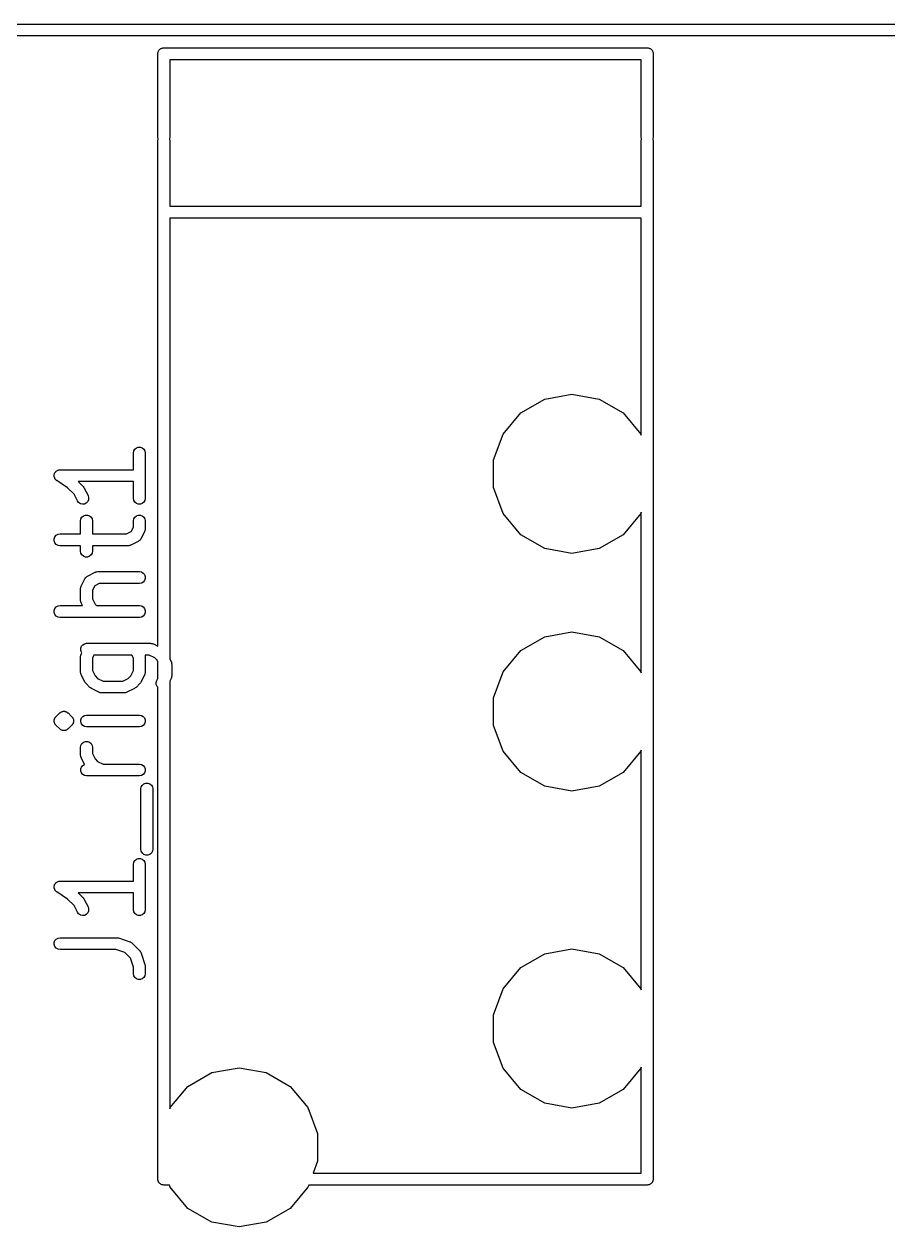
# Model space of a CAD drawing. Header units: millimetres. Extents: x 50 to 169, y 50 to 167.
# Drawn here: x 88.8 to 99.7, y 152.17 to 167.35 of the extents above; entities that cross this region are included whole.
import ezdxf

# ---------------------------------------------------------------- set-up
doc = ezdxf.new("R2010")
doc.units = ezdxf.units.MM
doc.layers.add('BLACK', color=7, linetype='Continuous')

# ---------------------------------------------------------------- blocks, each defined once
blk = doc.blocks.new('hhskb2-Edge.Cuts')
at = {"layer": 'BLACK'}
for p, q in [((36.9, -19.425), (156.1, -19.425)), ((156.025, -19.575), (36.975, -19.575))]:
    blk.add_line(p, q, dxfattribs=at)
blk = doc.blocks.new('hhskb2-F.SilkS')
at = {"layer": 'BLACK'}
for p, q in [((77.4187, -19.7328), (77.4243, -19.7295)), ((77.4243, -19.7295), (77.4308, -19.7284)), ((77.4308, -19.7284), (77.437, -19.7261)), ((77.437, -19.7261), (77.4435, -19.7261)), ((77.4435, -19.7261), (77.45, -19.725)), ((77.45, -19.725), (83.55, -19.725)), ((83.55, -19.725), (83.5565, -19.7261)), ((83.5565, -19.7261), (83.563, -19.7261)), ((83.563, -19.7261), (83.5692, -19.7284)), ((83.5692, -19.7284), (83.5757, -19.7295)), ((83.5757, -19.7295), (83.5813, -19.7328)), ((77.375, -19.8), (77.3761, -19.7935)), ((77.375, -20.85), (77.375, -19.8)), ((77.3761, -19.787), (77.3784, -19.7808)), ((77.3761, -19.7935), (77.3761, -19.787)), ((77.3784, -19.7808), (77.3795, -19.7743)), ((77.3795, -19.7743), (77.3828, -19.7687)), ((77.3828, -19.7687), (77.385, -19.7625)), ((77.385, -19.7625), (77.3893, -19.7575)), ((77.3893, -19.7575), (77.3925, -19.7518)), ((77.3925, -19.7518), (77.3976, -19.7476)), ((77.3976, -19.7476), (77.4018, -19.7425)), ((77.4018, -19.7425), (77.4075, -19.7393)), ((77.4075, -19.7393), (77.4125, -19.735)), ((77.4125, -19.735), (77.4187, -19.7328)), ((77.525, -19.875), (77.525, -20.85)), ((83.475, -19.875), (77.525, -19.875)), ((83.475, -20.85), (83.475, -19.875)), ((83.5813, -19.7328), (83.5875, -19.735)), ((83.5875, -19.735), (83.5925, -19.7393)), ((83.5925, -19.7393), (83.5982, -19.7425)), ((83.5982, -19.7425), (83.6024, -19.7476)), ((83.6024, -19.7476), (83.6075, -19.7518)), ((83.6075, -19.7518), (83.6107, -19.7575)), ((83.6107, -19.7575), (83.615, -19.7625)), ((83.615, -19.7625), (83.6172, -19.7687)), ((83.6172, -19.7687), (83.6205, -19.7743)), ((83.6205, -19.7743), (83.6216, -19.7808)), ((83.6216, -19.7808), (83.6239, -19.787)), ((83.6239, -19.787), (83.6239, -19.7935)), ((83.6239, -19.7935), (83.625, -19.8)), ((83.625, -19.8), (83.625, -20.85)), ((77.3794, -20.875), (77.375, -20.85)), ((77.375, -20.9), (77.3794, -20.875)), ((77.375, -21.9), (77.375, -20.9)), ((77.525, -20.85), (77.5206, -20.875)), ((77.5206, -20.875), (77.525, -20.9)), ((77.525, -20.9), (77.525, -21.725)), ((83.4794, -20.875), (83.475, -20.85)), ((83.475, -20.9), (83.4794, -20.875)), ((83.475, -21.725), (83.475, -20.9)), ((83.625, -20.85), (83.6206, -20.875)), ((83.6206, -20.875), (83.625, -20.9)), ((83.625, -20.9), (83.625, -21.9)), ((77.525, -21.725), (83.475, -21.725)), ((77.375, -27.2753), (77.375, -21.9)), ((77.525, -21.875), (77.525, -21.9)), ((83.475, -21.875), (77.525, -21.875)), ((77.525, -21.9), (77.525, -27.4356)), ((83.475, -21.9), (83.475, -21.875)), ((83.475, -24.6137), (83.475, -21.9)), ((83.625, -21.9), (83.625, -34)), ((82.2567, -24.1567), (82.6, -24.0962)), ((82.6, -24.0962), (82.9433, -24.1567)), ((81.9548, -24.331), (82.2567, -24.1567)), ((82.9433, -24.1567), (83.2452, -24.331)), ((81.7307, -24.5981), (81.9548, -24.331)), ((83.2452, -24.331), (83.4693, -24.5981)), ((81.6114, -24.9257), (81.7307, -24.5981)), ((83.4693, -24.5981), (83.475, -24.6137)), ((77.0674, -24.8381), (77.0719, -24.8124)), ((77.0674, -25.0488), (77.0674, -24.8381)), ((77.0719, -24.8124), (77.0849, -24.7899)), ((77.0849, -24.7899), (77.1049, -24.7731)), ((77.1049, -24.7731), (77.1294, -24.7642)), ((77.1294, -24.7642), (77.1554, -24.7642)), ((77.1554, -24.7642), (77.1799, -24.7731)), ((77.1799, -24.7731), (77.1998, -24.7899)), ((77.1998, -24.7899), (77.2129, -24.8124)), ((77.2129, -24.8124), (77.2174, -24.8381)), ((77.2174, -24.8381), (77.2174, -25.4095)), ((81.6114, -25.2743), (81.6114, -24.9257)), ((76.0675, -25.119), (76.0685, -25.1149)), ((76.0685, -25.1279), (76.0675, -25.119)), ((76.0685, -25.1108), (76.0716, -25.1024)), ((76.0685, -25.1149), (76.0685, -25.1108)), ((76.0685, -25.1368), (76.0685, -25.1279)), ((76.0699, -25.1407), (76.0685, -25.1368)), ((76.0704, -25.1449), (76.0699, -25.1407)), ((76.0744, -25.1529), (76.0704, -25.1449)), ((76.0716, -25.1024), (76.0737, -25.0937)), ((76.0737, -25.0937), (76.076, -25.0902)), ((76.0774, -25.1613), (76.0744, -25.1529)), ((76.076, -25.0902), (76.0774, -25.0863)), ((76.0774, -25.0863), (76.0832, -25.0795)), ((76.0801, -25.1645), (76.0774, -25.1613)), ((76.0819, -25.1682), (76.0801, -25.1645)), ((76.0884, -25.1744), (76.0819, -25.1682)), ((76.0832, -25.0795), (76.0881, -25.072)), ((76.0881, -25.072), (76.0915, -25.0695)), ((76.0942, -25.1813), (76.0884, -25.1744)), ((76.0915, -25.0695), (76.0942, -25.0664)), ((76.0942, -25.0664), (76.1019, -25.0619)), ((76.0978, -25.1833), (76.0942, -25.1813)), ((76.1008, -25.1862), (76.0978, -25.1833)), ((76.2375, -25.2773), (76.1008, -25.1862)), ((76.1019, -25.0619), (76.1091, -25.0566)), ((76.1091, -25.0566), (76.1131, -25.0554)), ((76.1131, -25.0554), (76.1167, -25.0533)), ((76.1167, -25.0533), (76.1255, -25.0518)), ((76.1255, -25.0518), (76.1341, -25.0493)), ((76.1341, -25.0493), (76.1383, -25.0495)), ((76.1383, -25.0495), (76.1424, -25.0488)), ((76.1424, -25.0488), (77.0674, -25.0488)), ((76.3188, -25.3587), (76.2375, -25.2773)), ((77.0674, -25.1988), (76.3711, -25.1988)), ((76.3711, -25.1988), (76.4335, -25.2613)), ((76.4335, -25.2613), (76.4404, -25.2711)), ((76.4404, -25.2711), (76.4476, -25.2807)), ((76.4476, -25.2807), (76.4952, -25.376)), ((77.0674, -25.4095), (77.0674, -25.1988)), ((81.7307, -25.6019), (81.6114, -25.2743)), ((76.361, -25.4431), (76.3188, -25.3587)), ((76.3765, -25.464), (76.361, -25.4431)), ((76.3983, -25.4783), (76.3765, -25.464)), ((76.4236, -25.4844), (76.3983, -25.4783)), ((76.4495, -25.4814), (76.4236, -25.4844)), ((76.4728, -25.4698), (76.4495, -25.4814)), ((76.4907, -25.4508), (76.4728, -25.4698)), ((76.501, -25.4269), (76.4907, -25.4508)), ((76.4952, -25.376), (76.5026, -25.4009)), ((76.5026, -25.4009), (76.501, -25.4269)), ((77.0719, -25.4352), (77.0674, -25.4095)), ((77.0849, -25.4577), (77.0719, -25.4352)), ((77.1049, -25.4745), (77.0849, -25.4577)), ((77.1294, -25.4834), (77.1049, -25.4745)), ((77.1554, -25.4834), (77.1294, -25.4834)), ((77.1799, -25.4745), (77.1554, -25.4834)), ((77.1998, -25.4577), (77.1799, -25.4745)), ((77.2129, -25.4352), (77.1998, -25.4577)), ((77.2174, -25.4095), (77.2129, -25.4352)), ((76.4052, -25.6696), (76.4183, -25.647)), ((76.4183, -25.647), (76.4382, -25.6303)), ((76.4382, -25.6303), (76.4627, -25.6214)), ((76.4627, -25.6214), (76.4887, -25.6214)), ((76.4887, -25.6214), (76.5132, -25.6303)), ((76.5132, -25.6303), (76.5332, -25.647)), ((76.5332, -25.647), (76.5462, -25.6696)), ((77.0719, -25.6696), (77.0849, -25.647)), ((77.0849, -25.647), (77.1049, -25.6303)), ((77.1049, -25.6303), (77.1294, -25.6214)), ((77.1294, -25.6214), (77.1554, -25.6214)), ((77.1554, -25.6214), (77.1799, -25.6303)), ((77.1799, -25.6303), (77.1998, -25.647)), ((77.1998, -25.647), (77.2129, -25.6696)), ((81.9548, -25.869), (81.7307, -25.6019)), ((83.4693, -25.6019), (83.2452, -25.869)), ((83.475, -25.5863), (83.4693, -25.6019)), ((83.475, -27.6137), (83.475, -25.5863)), ((76.4007, -25.6952), (76.4052, -25.6696)), ((76.4007, -25.8583), (76.4007, -25.6952)), ((76.5462, -25.6696), (76.5507, -25.6952)), ((76.5507, -25.6952), (76.5507, -25.8583)), ((77.0389, -25.8298), (77.0674, -25.7728)), ((77.0674, -25.6952), (77.0719, -25.6696)), ((77.0674, -25.7728), (77.0674, -25.6952)), ((77.2129, -25.6696), (77.2174, -25.6952)), ((77.2169, -25.7991), (77.2144, -25.8075)), ((77.2174, -25.7905), (77.2166, -25.7947)), ((77.2166, -25.7947), (77.2169, -25.7991)), ((77.2174, -25.6952), (77.2174, -25.7905)), ((76.0685, -25.9203), (76.0774, -25.8958)), ((76.0685, -25.9464), (76.0685, -25.9203)), ((76.0774, -25.9708), (76.0685, -25.9464)), ((76.0774, -25.8958), (76.0942, -25.8759)), ((76.0942, -25.8759), (76.1167, -25.8629)), ((76.1167, -25.8629), (76.1424, -25.8583)), ((76.1424, -25.8583), (76.4007, -25.8583)), ((76.5507, -25.8583), (76.9818, -25.8583)), ((76.9818, -25.8583), (77.0389, -25.8298)), ((77.1283, -25.9528), (77.0331, -26.0004)), ((77.1371, -25.9462), (77.1283, -25.9528)), ((77.1463, -25.9402), (77.1371, -25.9462)), ((77.1476, -25.9385), (77.1463, -25.9402)), ((77.1492, -25.9373), (77.1476, -25.9385)), ((77.1553, -25.9281), (77.1492, -25.9373)), ((77.1618, -25.9193), (77.1553, -25.9281)), ((77.2095, -25.824), (77.1618, -25.9193)), ((77.2107, -25.8199), (77.2095, -25.824)), ((77.2129, -25.8161), (77.2107, -25.8199)), ((77.2144, -25.8075), (77.2129, -25.8161)), ((82.2567, -26.0433), (81.9548, -25.869)), ((83.2452, -25.869), (82.9433, -26.0433)), ((76.0942, -25.9908), (76.0774, -25.9708)), ((76.1167, -26.0038), (76.0942, -25.9908)), ((76.1424, -26.0083), (76.1167, -26.0038)), ((76.4007, -26.0083), (76.1424, -26.0083)), ((76.4007, -26.0762), (76.4007, -26.0083)), ((76.4052, -26.1018), (76.4007, -26.0762)), ((76.4183, -26.1244), (76.4052, -26.1018)), ((76.5462, -26.1018), (76.5332, -26.1244)), ((76.5507, -26.0762), (76.5462, -26.1018)), ((76.9995, -26.0083), (76.5507, -26.0083)), ((76.5507, -26.0083), (76.5507, -26.0762)), ((77.0038, -26.0076), (76.9995, -26.0083)), ((77.0081, -26.0078), (77.0038, -26.0076)), ((77.0165, -26.0053), (77.0081, -26.0078)), ((77.0252, -26.0038), (77.0165, -26.0053)), ((77.0289, -26.0016), (77.0252, -26.0038)), ((77.0331, -26.0004), (77.0289, -26.0016)), ((82.6, -26.1038), (82.2567, -26.0433)), ((82.9433, -26.0433), (82.6, -26.1038)), ((76.4382, -26.1411), (76.4183, -26.1244)), ((76.4627, -26.1501), (76.4382, -26.1411)), ((76.4887, -26.1501), (76.4627, -26.1501)), ((76.5132, -26.1411), (76.4887, -26.1501)), ((76.5332, -26.1244), (76.5132, -26.1411)), ((76.4628, -26.4148), (76.4689, -26.4056)), ((76.4689, -26.4056), (76.4705, -26.4043)), ((76.4705, -26.4043), (76.4718, -26.4027)), ((76.4718, -26.4027), (76.481, -26.3966)), ((76.481, -26.3966), (76.4898, -26.3901)), ((76.4898, -26.3901), (76.585, -26.3424)), ((76.585, -26.3424), (76.5892, -26.3412)), ((76.5892, -26.3412), (76.5929, -26.339)), ((76.5929, -26.339), (76.6016, -26.3375)), ((76.6016, -26.3375), (76.61, -26.335)), ((76.61, -26.335), (76.6143, -26.3353)), ((76.6143, -26.3353), (76.6186, -26.3345)), ((76.6186, -26.3345), (77.1424, -26.3345)), ((77.1424, -26.3345), (77.168, -26.339)), ((77.168, -26.339), (77.1906, -26.3521)), ((77.1906, -26.3521), (77.2073, -26.372)), ((77.2073, -26.372), (77.2162, -26.3965)), ((77.2162, -26.3965), (77.2162, -26.4225)), ((76.4007, -26.5524), (76.4015, -26.5481)), ((76.4007, -26.6952), (76.4007, -26.5524)), ((76.4012, -26.5438), (76.4037, -26.5354)), ((76.4015, -26.5481), (76.4012, -26.5438)), ((76.4037, -26.5354), (76.4052, -26.5267)), ((76.4052, -26.5267), (76.4074, -26.523)), ((76.4074, -26.523), (76.4086, -26.5188)), ((76.4086, -26.5188), (76.4563, -26.4236)), ((76.4563, -26.4236), (76.4628, -26.4148)), ((76.5792, -26.513), (76.5507, -26.5701)), ((76.6363, -26.4845), (76.5792, -26.513)), ((77.1424, -26.4845), (76.6363, -26.4845)), ((77.168, -26.48), (77.1424, -26.4845)), ((77.1906, -26.467), (77.168, -26.48)), ((77.2073, -26.447), (77.1906, -26.467)), ((77.2162, -26.4225), (77.2073, -26.447)), ((76.4015, -26.6995), (76.4007, -26.6952)), ((76.4012, -26.7038), (76.4015, -26.6995)), ((76.4037, -26.7122), (76.4012, -26.7038)), ((76.4052, -26.7209), (76.4037, -26.7122)), ((76.5507, -26.5701), (76.5507, -26.6775)), ((76.5507, -26.6775), (76.585, -26.746)), ((76.0685, -26.8251), (76.0774, -26.8006)), ((76.0685, -26.8511), (76.0685, -26.8251)), ((76.0774, -26.8756), (76.0685, -26.8511)), ((76.0774, -26.8006), (76.0942, -26.7806)), ((76.0942, -26.7806), (76.1167, -26.7676)), ((76.1167, -26.7676), (76.1424, -26.7631)), ((76.1424, -26.7631), (76.4258, -26.7631)), ((76.4074, -26.7246), (76.4052, -26.7209)), ((76.4086, -26.7288), (76.4074, -26.7246)), ((76.4258, -26.7631), (76.4086, -26.7288)), ((76.585, -26.746), (76.602, -26.7631)), ((76.602, -26.7631), (77.1424, -26.7631)), ((77.1424, -26.7631), (77.168, -26.7676)), ((77.168, -26.7676), (77.1906, -26.7806)), ((77.1906, -26.7806), (77.2073, -26.8006)), ((77.2073, -26.8006), (77.2162, -26.8251)), ((77.2162, -26.8511), (77.2073, -26.8756)), ((77.2162, -26.8251), (77.2162, -26.8511)), ((76.0942, -26.8955), (76.0774, -26.8756)), ((76.1167, -26.9086), (76.0942, -26.8955)), ((76.1424, -26.9131), (76.1167, -26.9086)), ((77.1424, -26.9131), (76.1424, -26.9131)), ((77.168, -26.9086), (77.1424, -26.9131)), ((77.1906, -26.8955), (77.168, -26.9086)), ((77.2073, -26.8756), (77.1906, -26.8955)), ((81.9548, -27.331), (82.2567, -27.1567)), ((82.2567, -27.1567), (82.6, -27.0962)), ((82.6, -27.0962), (82.9433, -27.1567)), ((82.9433, -27.1567), (83.2452, -27.331)), ((76.4019, -27.3013), (76.4108, -27.2768)), ((76.4019, -27.3273), (76.4019, -27.3013)), ((76.4108, -27.2768), (76.4275, -27.2568)), ((76.4275, -27.2568), (76.4501, -27.2438)), ((76.4501, -27.2438), (76.4757, -27.2393)), ((76.4757, -27.2393), (77.2852, -27.2393)), ((77.2852, -27.2393), (77.2895, -27.24)), ((77.2895, -27.24), (77.2938, -27.2398)), ((77.2938, -27.2398), (77.3022, -27.2423)), ((77.3022, -27.2423), (77.3109, -27.2438)), ((77.3109, -27.2438), (77.3146, -27.246)), ((77.3146, -27.246), (77.3188, -27.2472)), ((77.3188, -27.2472), (77.375, -27.2753)), ((76.4007, -27.4095), (76.4015, -27.4053)), ((76.4007, -27.6), (76.4007, -27.4095)), ((76.4012, -27.4009), (76.4037, -27.3925)), ((76.4015, -27.4053), (76.4012, -27.4009)), ((76.4108, -27.3518), (76.4019, -27.3273)), ((76.4037, -27.3925), (76.4052, -27.3839)), ((76.4052, -27.3839), (76.4074, -27.3801)), ((76.4074, -27.3801), (76.4086, -27.376)), ((76.4086, -27.376), (76.417, -27.3592)), ((76.417, -27.3592), (76.4108, -27.3518)), ((76.5697, -27.3893), (76.5507, -27.4272)), ((76.5507, -27.4272), (76.5507, -27.5823)), ((77.0484, -27.3893), (76.5697, -27.3893)), ((77.0674, -27.4272), (77.0484, -27.3893)), ((77.0674, -27.5823), (77.0674, -27.4272)), ((77.2675, -27.3893), (77.2138, -27.3893)), ((77.2138, -27.3893), (77.2144, -27.3925)), ((77.2144, -27.3925), (77.2169, -27.4009)), ((77.2169, -27.4009), (77.2166, -27.4053)), ((77.2166, -27.4053), (77.2174, -27.4095)), ((77.2174, -27.4095), (77.2174, -27.6)), ((77.336, -27.4235), (77.2675, -27.3893)), ((77.3665, -27.4539), (77.336, -27.4235)), ((77.375, -27.471), (77.3665, -27.4539)), ((77.375, -27.6813), (77.375, -27.471)), ((77.525, -27.4356), (77.5428, -27.4712)), ((77.5428, -27.4712), (77.544, -27.4754)), ((81.7307, -27.5981), (81.9548, -27.331)), ((83.2452, -27.331), (83.4693, -27.5981)), ((76.4015, -27.6043), (76.4007, -27.6)), ((76.4012, -27.6086), (76.4015, -27.6043)), ((76.4037, -27.617), (76.4012, -27.6086)), ((76.4052, -27.6257), (76.4037, -27.617)), ((76.5507, -27.5823), (76.585, -27.6508)), ((77.0331, -27.6508), (77.0674, -27.5823)), ((77.2144, -27.617), (77.2129, -27.6257)), ((77.2169, -27.6086), (77.2144, -27.617)), ((77.2174, -27.6), (77.2166, -27.6043)), ((77.2166, -27.6043), (77.2169, -27.6086)), ((77.544, -27.4754), (77.5462, -27.4791)), ((77.5462, -27.4791), (77.5477, -27.4878)), ((77.5477, -27.4878), (77.5502, -27.4962)), ((77.5502, -27.4962), (77.55, -27.5005)), ((77.55, -27.5005), (77.5507, -27.5048)), ((77.5507, -27.5048), (77.5507, -27.6476)), ((81.6114, -27.9257), (81.7307, -27.5981)), ((83.4693, -27.5981), (83.475, -27.6137)), ((76.4074, -27.6294), (76.4052, -27.6257)), ((76.4086, -27.6335), (76.4074, -27.6294)), ((76.4563, -27.7288), (76.4086, -27.6335)), ((76.4634, -27.7384), (76.4563, -27.7288)), ((76.4703, -27.7483), (76.4634, -27.7384)), ((76.5179, -27.7959), (76.4703, -27.7483)), ((76.585, -27.6508), (76.6154, -27.6812)), ((76.6154, -27.6812), (76.6839, -27.7155)), ((76.6839, -27.7155), (76.9342, -27.7155)), ((76.9342, -27.7155), (77.0027, -27.6812)), ((77.0027, -27.6812), (77.0331, -27.6508)), ((77.1478, -27.7483), (77.1002, -27.7959)), ((77.1547, -27.7384), (77.1478, -27.7483)), ((77.1618, -27.7288), (77.1547, -27.7384)), ((77.2095, -27.6335), (77.1618, -27.7288)), ((77.2107, -27.6294), (77.2095, -27.6335)), ((77.2129, -27.6257), (77.2107, -27.6294)), ((77.3536, -27.7343), (77.361, -27.7093)), ((77.3551, -27.7603), (77.3536, -27.7343)), ((77.3655, -27.7842), (77.3551, -27.7603)), ((77.361, -27.7093), (77.375, -27.6813)), ((77.5428, -27.6812), (77.525, -27.7168)), ((77.525, -27.7168), (77.525, -33.1137)), ((77.544, -27.677), (77.5428, -27.6812)), ((77.5462, -27.6733), (77.544, -27.677)), ((77.5477, -27.6646), (77.5462, -27.6733)), ((77.5502, -27.6562), (77.5477, -27.6646)), ((77.5507, -27.6476), (77.55, -27.6519)), ((77.55, -27.6519), (77.5502, -27.6562)), ((76.5278, -27.8028), (76.5179, -27.7959)), ((76.5374, -27.8099), (76.5278, -27.8028)), ((76.6326, -27.8576), (76.5374, -27.8099)), ((76.6368, -27.8588), (76.6326, -27.8576)), ((76.6405, -27.861), (76.6368, -27.8588)), ((76.6492, -27.8625), (76.6405, -27.861)), ((76.6576, -27.865), (76.6492, -27.8625)), ((76.6619, -27.8647), (76.6576, -27.865)), ((76.6662, -27.8655), (76.6619, -27.8647)), ((76.9519, -27.8655), (76.6662, -27.8655)), ((76.9562, -27.8647), (76.9519, -27.8655)), ((76.9605, -27.865), (76.9562, -27.8647)), ((76.9689, -27.8625), (76.9605, -27.865)), ((76.9776, -27.861), (76.9689, -27.8625)), ((76.9813, -27.8588), (76.9776, -27.861)), ((76.9854, -27.8576), (76.9813, -27.8588)), ((77.0807, -27.8099), (76.9854, -27.8576)), ((77.0903, -27.8028), (77.0807, -27.8099)), ((77.1002, -27.7959), (77.0903, -27.8028)), ((77.375, -27.7942), (77.3655, -27.7842)), ((77.375, -34), (77.375, -27.7942)), ((81.6114, -28.2743), (81.6114, -27.9257)), ((76.0677, -28.2125), (76.0685, -28.2093)), ((76.0682, -28.219), (76.0677, -28.2125)), ((76.0677, -28.2256), (76.0682, -28.219)), ((76.0685, -28.2288), (76.0677, -28.2256)), ((76.0685, -28.206), (76.0696, -28.2029)), ((76.0685, -28.2093), (76.0685, -28.206)), ((76.0685, -28.2321), (76.0685, -28.2288)), ((76.0696, -28.2352), (76.0685, -28.2321)), ((76.0696, -28.2029), (76.0699, -28.1996)), ((76.0699, -28.1996), (76.0727, -28.1937)), ((76.0727, -28.1937), (76.0744, -28.1874)), ((76.0744, -28.1874), (76.0763, -28.1846)), ((76.0763, -28.1846), (76.0774, -28.1815)), ((76.0774, -28.1815), (76.0795, -28.179)), ((76.0795, -28.179), (76.0809, -28.176)), ((76.0809, -28.176), (76.0856, -28.1714)), ((76.0856, -28.1714), (76.0893, -28.166)), ((76.0893, -28.166), (76.137, -28.1184)), ((76.137, -28.1184), (76.1423, -28.1146)), ((76.1423, -28.1146), (76.147, -28.11)), ((76.147, -28.11), (76.1529, -28.1072)), ((76.1529, -28.1072), (76.1583, -28.1035)), ((76.1583, -28.1035), (76.1646, -28.1018)), ((76.1646, -28.1018), (76.1706, -28.099)), ((76.1706, -28.099), (76.1771, -28.0984)), ((76.1771, -28.0984), (76.1835, -28.0967)), ((76.1835, -28.0967), (76.19, -28.0973)), ((76.19, -28.0973), (76.1965, -28.0967)), ((76.1965, -28.0967), (76.2029, -28.0984)), ((76.2029, -28.0984), (76.2094, -28.099)), ((76.2094, -28.099), (76.2154, -28.1018)), ((76.2154, -28.1018), (76.2217, -28.1035)), ((76.2217, -28.1035), (76.2271, -28.1072)), ((76.2271, -28.1072), (76.233, -28.11)), ((76.233, -28.11), (76.2377, -28.1146)), ((76.2377, -28.1146), (76.243, -28.1184)), ((76.243, -28.1184), (76.2907, -28.166)), ((76.2907, -28.166), (76.2944, -28.1714)), ((76.2944, -28.1714), (76.2991, -28.176)), ((76.2991, -28.176), (76.3005, -28.179)), ((76.3005, -28.179), (76.3026, -28.1815)), ((76.3026, -28.1815), (76.3037, -28.1846)), ((76.3037, -28.1846), (76.3056, -28.1874)), ((76.3056, -28.1874), (76.3073, -28.1937)), ((76.3073, -28.1937), (76.3101, -28.1996)), ((76.3101, -28.1996), (76.3103, -28.2029)), ((76.3103, -28.2029), (76.3115, -28.206)), ((76.3115, -28.2321), (76.3103, -28.2352)), ((76.3115, -28.206), (76.3115, -28.2093)), ((76.3115, -28.2093), (76.3123, -28.2125)), ((76.3123, -28.2256), (76.3115, -28.2288)), ((76.3115, -28.2288), (76.3115, -28.2321)), ((76.3123, -28.2125), (76.3118, -28.219)), ((76.3118, -28.219), (76.3123, -28.2256)), ((76.4019, -28.206), (76.4108, -28.1815)), ((76.4019, -28.2321), (76.4019, -28.206)), ((76.4108, -28.2565), (76.4019, -28.2321)), ((76.4108, -28.1815), (76.4275, -28.1616)), ((76.4275, -28.1616), (76.4501, -28.1486)), ((76.4501, -28.1486), (76.4757, -28.144)), ((76.4757, -28.144), (77.1424, -28.144)), ((77.1424, -28.144), (77.168, -28.1486)), ((77.168, -28.1486), (77.1906, -28.1616)), ((77.1906, -28.1616), (77.2073, -28.1815)), ((77.2073, -28.1815), (77.2162, -28.206)), ((77.2162, -28.2321), (77.2073, -28.2565)), ((77.2162, -28.206), (77.2162, -28.2321)), ((76.0699, -28.2385), (76.0696, -28.2352)), ((76.0727, -28.2444), (76.0699, -28.2385)), ((76.0744, -28.2507), (76.0727, -28.2444)), ((76.0763, -28.2534), (76.0744, -28.2507)), ((76.0774, -28.2565), (76.0763, -28.2534)), ((76.0795, -28.2591), (76.0774, -28.2565)), ((76.0809, -28.2621), (76.0795, -28.2591)), ((76.0856, -28.2667), (76.0809, -28.2621)), ((76.0893, -28.2721), (76.0856, -28.2667)), ((76.137, -28.3197), (76.0893, -28.2721)), ((76.1423, -28.3235), (76.137, -28.3197)), ((76.147, -28.3281), (76.1423, -28.3235)), ((76.1529, -28.3309), (76.147, -28.3281)), ((76.1583, -28.3346), (76.1529, -28.3309)), ((76.1646, -28.3363), (76.1583, -28.3346)), ((76.1706, -28.3391), (76.1646, -28.3363)), ((76.1771, -28.3397), (76.1706, -28.3391)), ((76.1835, -28.3414), (76.1771, -28.3397)), ((76.19, -28.3408), (76.1835, -28.3414)), ((76.1965, -28.3414), (76.19, -28.3408)), ((76.2029, -28.3397), (76.1965, -28.3414)), ((76.2094, -28.3391), (76.2029, -28.3397)), ((76.2154, -28.3363), (76.2094, -28.3391)), ((76.2217, -28.3346), (76.2154, -28.3363)), ((76.2271, -28.3309), (76.2217, -28.3346)), ((76.233, -28.3281), (76.2271, -28.3309)), ((76.2377, -28.3235), (76.233, -28.3281)), ((76.243, -28.3197), (76.2377, -28.3235)), ((76.2907, -28.2721), (76.243, -28.3197)), ((76.2944, -28.2667), (76.2907, -28.2721)), ((76.2991, -28.2621), (76.2944, -28.2667)), ((76.3005, -28.2591), (76.2991, -28.2621)), ((76.3026, -28.2565), (76.3005, -28.2591)), ((76.3037, -28.2534), (76.3026, -28.2565)), ((76.3056, -28.2507), (76.3037, -28.2534)), ((76.3073, -28.2444), (76.3056, -28.2507)), ((76.3101, -28.2385), (76.3073, -28.2444)), ((76.3103, -28.2352), (76.3101, -28.2385)), ((76.4275, -28.2765), (76.4108, -28.2565)), ((76.4501, -28.2895), (76.4275, -28.2765)), ((76.4757, -28.294), (76.4501, -28.2895)), ((77.1424, -28.294), (76.4757, -28.294)), ((77.168, -28.2895), (77.1424, -28.294)), ((77.1906, -28.2765), (77.168, -28.2895)), ((77.2073, -28.2565), (77.1906, -28.2765)), ((81.7307, -28.6019), (81.6114, -28.2743)), ((76.4007, -28.5524), (76.4052, -28.5267)), ((76.4052, -28.5267), (76.4183, -28.5042)), ((76.4183, -28.5042), (76.4382, -28.4874)), ((76.4382, -28.4874), (76.4627, -28.4785)), ((76.4627, -28.4785), (76.4887, -28.4785)), ((76.4887, -28.4785), (76.5132, -28.4874)), ((76.5132, -28.4874), (76.5332, -28.5042)), ((76.5332, -28.5042), (76.5462, -28.5267)), ((76.5462, -28.5267), (76.5507, -28.5524)), ((76.4007, -28.6476), (76.4007, -28.5524)), ((76.4015, -28.6519), (76.4007, -28.6476)), ((76.4012, -28.6562), (76.4015, -28.6519)), ((76.4037, -28.6646), (76.4012, -28.6562)), ((76.4052, -28.6733), (76.4037, -28.6646)), ((76.4074, -28.677), (76.4052, -28.6733)), ((76.4086, -28.6812), (76.4074, -28.677)), ((76.4517, -28.7673), (76.4086, -28.6812)), ((76.5507, -28.5524), (76.5507, -28.6299)), ((76.5507, -28.6299), (76.585, -28.6984)), ((81.9548, -28.869), (81.7307, -28.6019)), ((83.4693, -28.6019), (83.2452, -28.869)), ((83.475, -28.5863), (83.4693, -28.6019)), ((83.475, -31.6137), (83.475, -28.5863)), ((76.4019, -28.8251), (76.4108, -28.8006)), ((76.4019, -28.8511), (76.4019, -28.8251)), ((76.4108, -28.8006), (76.4275, -28.7806)), ((76.4275, -28.7806), (76.4501, -28.7676)), ((76.4501, -28.7676), (76.4517, -28.7673)), ((76.585, -28.6984), (76.6154, -28.7288)), ((76.6154, -28.7288), (76.6839, -28.7631)), ((76.6839, -28.7631), (77.1424, -28.7631)), ((77.1424, -28.7631), (77.168, -28.7676)), ((77.168, -28.7676), (77.1906, -28.7806)), ((77.1906, -28.7806), (77.2073, -28.8006)), ((77.2073, -28.8006), (77.2162, -28.8251)), ((77.2162, -28.8251), (77.2162, -28.8511)), ((76.4108, -28.8756), (76.4019, -28.8511)), ((76.4275, -28.8955), (76.4108, -28.8756)), ((76.4501, -28.9086), (76.4275, -28.8955)), ((76.4757, -28.9131), (76.4501, -28.9086)), ((77.1424, -28.9131), (76.4757, -28.9131)), ((77.168, -28.9086), (77.1424, -28.9131)), ((77.1906, -28.8955), (77.168, -28.9086)), ((77.2073, -28.8756), (77.1906, -28.8955)), ((77.2162, -28.8511), (77.2073, -28.8756)), ((82.2567, -29.0433), (81.9548, -28.869)), ((83.2452, -28.869), (82.9433, -29.0433)), ((77.1626, -29.0762), (77.1671, -29.0505)), ((77.1626, -29.8381), (77.1626, -29.0762)), ((77.1671, -29.0505), (77.1802, -29.028)), ((77.1802, -29.028), (77.2001, -29.0112)), ((77.2001, -29.0112), (77.2246, -29.0023)), ((77.2246, -29.0023), (77.2506, -29.0023)), ((77.2506, -29.0023), (77.2751, -29.0112)), ((77.2751, -29.0112), (77.2951, -29.028)), ((77.2951, -29.028), (77.3081, -29.0505)), ((77.3081, -29.0505), (77.3126, -29.0762)), ((77.3126, -29.0762), (77.3126, -29.8381)), ((82.6, -29.1038), (82.2567, -29.0433)), ((82.9433, -29.0433), (82.6, -29.1038)), ((77.1671, -29.8637), (77.1626, -29.8381)), ((77.1802, -29.8863), (77.1671, -29.8637)), ((77.2001, -29.903), (77.1802, -29.8863)), ((77.2951, -29.8863), (77.2751, -29.903)), ((77.3081, -29.8637), (77.2951, -29.8863)), ((77.3126, -29.8381), (77.3081, -29.8637)), ((77.0674, -30.0286), (77.0719, -30.0029)), ((77.0674, -30.2393), (77.0674, -30.0286)), ((77.0719, -30.0029), (77.0849, -29.9804)), ((77.0849, -29.9804), (77.1049, -29.9636)), ((77.1049, -29.9636), (77.1294, -29.9547)), ((77.1294, -29.9547), (77.1554, -29.9547)), ((77.1554, -29.9547), (77.1799, -29.9636)), ((77.1799, -29.9636), (77.1998, -29.9804)), ((77.1998, -29.9804), (77.2129, -30.0029)), ((77.2246, -29.912), (77.2001, -29.903)), ((77.2129, -30.0029), (77.2174, -30.0286)), ((77.2174, -30.0286), (77.2174, -30.6)), ((77.2506, -29.912), (77.2246, -29.912)), ((77.2751, -29.903), (77.2506, -29.912)), ((76.0675, -30.3095), (76.0685, -30.3054)), ((76.0685, -30.3184), (76.0675, -30.3095)), ((76.0685, -30.3013), (76.0716, -30.2928)), ((76.0685, -30.3054), (76.0685, -30.3013)), ((76.0685, -30.3273), (76.0685, -30.3184)), ((76.0699, -30.3312), (76.0685, -30.3273)), ((76.0704, -30.3353), (76.0699, -30.3312)), ((76.0744, -30.3434), (76.0704, -30.3353)), ((76.0716, -30.2928), (76.0737, -30.2842)), ((76.0737, -30.2842), (76.076, -30.2807)), ((76.0774, -30.3518), (76.0744, -30.3434)), ((76.076, -30.2807), (76.0774, -30.2768)), ((76.0774, -30.2768), (76.0832, -30.2699)), ((76.0801, -30.355), (76.0774, -30.3518)), ((76.0819, -30.3587), (76.0801, -30.355)), ((76.0832, -30.2699), (76.0881, -30.2625)), ((76.0881, -30.2625), (76.0915, -30.26)), ((76.0915, -30.26), (76.0942, -30.2568)), ((76.0942, -30.2568), (76.1019, -30.2524)), ((76.1019, -30.2524), (76.1091, -30.2471)), ((76.1091, -30.2471), (76.1131, -30.2459)), ((76.1131, -30.2459), (76.1167, -30.2438)), ((76.1167, -30.2438), (76.1255, -30.2423)), ((76.1255, -30.2423), (76.1341, -30.2397)), ((76.1341, -30.2397), (76.1383, -30.24)), ((76.1383, -30.24), (76.1424, -30.2393)), ((76.1424, -30.2393), (77.0674, -30.2393)), ((76.0884, -30.3649), (76.0819, -30.3587)), ((76.0942, -30.3717), (76.0884, -30.3649)), ((76.0978, -30.3738), (76.0942, -30.3717)), ((76.1008, -30.3767), (76.0978, -30.3738)), ((76.2375, -30.4678), (76.1008, -30.3767)), ((76.3188, -30.5492), (76.2375, -30.4678)), ((77.0674, -30.3893), (76.3711, -30.3893)), ((76.3711, -30.3893), (76.4335, -30.4517)), ((76.4335, -30.4517), (76.4404, -30.4616)), ((76.4404, -30.4616), (76.4476, -30.4712)), ((76.4476, -30.4712), (76.4952, -30.5665)), ((77.0674, -30.6), (77.0674, -30.3893)), ((76.361, -30.6335), (76.3188, -30.5492)), ((76.3765, -30.6545), (76.361, -30.6335)), ((76.3983, -30.6688), (76.3765, -30.6545)), ((76.4728, -30.6602), (76.4495, -30.6719)), ((76.4907, -30.6413), (76.4728, -30.6602)), ((76.501, -30.6174), (76.4907, -30.6413)), ((76.4952, -30.5665), (76.5026, -30.5914)), ((76.5026, -30.5914), (76.501, -30.6174)), ((77.0719, -30.6257), (77.0674, -30.6)), ((77.0849, -30.6482), (77.0719, -30.6257)), ((77.1049, -30.665), (77.0849, -30.6482)), ((77.1998, -30.6482), (77.1799, -30.665)), ((77.2129, -30.6257), (77.1998, -30.6482)), ((77.2174, -30.6), (77.2129, -30.6257)), ((76.4236, -30.6749), (76.3983, -30.6688)), ((76.4495, -30.6719), (76.4236, -30.6749)), ((77.1294, -30.6739), (77.1049, -30.665)), ((77.1554, -30.6739), (77.1294, -30.6739)), ((77.1799, -30.665), (77.1554, -30.6739)), ((76.0942, -30.9711), (76.1167, -30.9581)), ((76.1167, -30.9581), (76.1424, -30.9536)), ((76.1424, -30.9536), (76.8567, -30.9536)), ((76.8567, -30.9536), (76.8685, -30.9557)), ((76.8685, -30.9557), (76.8804, -30.9574)), ((76.8804, -30.9574), (77.0232, -31.005)), ((76.0685, -31.0155), (76.0774, -30.9911)), ((76.0685, -31.0416), (76.0685, -31.0155)), ((76.0774, -31.0661), (76.0685, -31.0416)), ((76.0774, -30.9911), (76.0942, -30.9711)), ((76.0942, -31.086), (76.0774, -31.0661)), ((76.1167, -31.099), (76.0942, -31.086)), ((76.1424, -31.1036), (76.1167, -31.099)), ((76.8445, -31.1036), (76.1424, -31.1036)), ((76.959, -31.1417), (76.8445, -31.1036)), ((77.0232, -31.005), (77.027, -31.0071)), ((77.027, -31.0071), (77.0312, -31.0082)), ((77.0312, -31.0082), (77.0384, -31.0133)), ((77.0384, -31.0133), (77.0461, -31.0174)), ((77.0461, -31.0174), (77.049, -31.0207)), ((77.049, -31.0207), (77.0526, -31.0232)), ((77.0526, -31.0232), (77.1478, -31.1184)), ((82.2567, -31.1567), (82.6, -31.0962)), ((82.6, -31.0962), (82.9433, -31.1567)), ((77.0292, -31.2119), (76.959, -31.1417)), ((77.0674, -31.3265), (77.0292, -31.2119)), ((77.1478, -31.1184), (77.1503, -31.1219)), ((77.1503, -31.1219), (77.1535, -31.1248)), ((77.1535, -31.1248), (77.1577, -31.1325)), ((77.1577, -31.1325), (77.1627, -31.1397)), ((77.1627, -31.1397), (77.1639, -31.1439)), ((77.1639, -31.1439), (77.1659, -31.1477)), ((77.1659, -31.1477), (77.2135, -31.2906)), ((81.9548, -31.331), (82.2567, -31.1567)), ((82.9433, -31.1567), (83.2452, -31.331)), ((77.0674, -31.4095), (77.0674, -31.3265)), ((77.0719, -31.4352), (77.0674, -31.4095)), ((77.2174, -31.4095), (77.2129, -31.4352)), ((77.2135, -31.2906), (77.2153, -31.3025)), ((77.2153, -31.3025), (77.2174, -31.3143)), ((77.2174, -31.3143), (77.2174, -31.4095)), ((81.7307, -31.5981), (81.9548, -31.331)), ((83.2452, -31.331), (83.4693, -31.5981)), ((77.0849, -31.4577), (77.0719, -31.4352)), ((77.1049, -31.4745), (77.0849, -31.4577)), ((77.1294, -31.4834), (77.1049, -31.4745)), ((77.1554, -31.4834), (77.1294, -31.4834)), ((77.1799, -31.4745), (77.1554, -31.4834)), ((77.1998, -31.4577), (77.1799, -31.4745)), ((77.2129, -31.4352), (77.1998, -31.4577)), ((81.6114, -31.9257), (81.7307, -31.5981)), ((83.4693, -31.5981), (83.475, -31.6137)), ((81.6114, -32.2743), (81.6114, -31.9257)), ((81.7307, -32.6019), (81.6114, -32.2743)), ((78.0567, -32.6567), (78.4, -32.5962)), ((78.4, -32.5962), (78.7433, -32.6567)), ((81.9548, -32.869), (81.7307, -32.6019)), ((83.4693, -32.6019), (83.2452, -32.869)), ((83.475, -32.5863), (83.4693, -32.6019)), ((83.475, -33.925), (83.475, -32.5863)), ((77.7548, -32.831), (78.0567, -32.6567)), ((78.7433, -32.6567), (79.0452, -32.831)), ((77.5307, -33.0981), (77.7548, -32.831)), ((79.0452, -32.831), (79.2693, -33.0981)), ((82.2567, -33.0433), (81.9548, -32.869)), ((83.2452, -32.869), (82.9433, -33.0433)), ((82.6, -33.1038), (82.2567, -33.0433)), ((82.9433, -33.0433), (82.6, -33.1038)), ((77.525, -33.1137), (77.5307, -33.0981)), ((79.2693, -33.0981), (79.3886, -33.4257)), ((79.3886, -33.4257), (79.3886, -33.7743)), ((79.3886, -33.7743), (79.3337, -33.925)), ((77.3761, -34.0065), (77.375, -34)), ((79.3337, -33.925), (83.475, -33.925)), ((83.625, -34), (83.6239, -34.0065)), ((77.3761, -34.013), (77.3761, -34.0065)), ((77.3784, -34.0192), (77.3761, -34.013)), ((77.3795, -34.0257), (77.3784, -34.0192)), ((77.3828, -34.0313), (77.3795, -34.0257)), ((77.385, -34.0375), (77.3828, -34.0313)), ((77.3893, -34.0425), (77.385, -34.0375)), ((77.3925, -34.0482), (77.3893, -34.0425)), ((77.3976, -34.0524), (77.3925, -34.0482)), ((77.4018, -34.0575), (77.3976, -34.0524)), ((77.4075, -34.0607), (77.4018, -34.0575)), ((77.4125, -34.065), (77.4075, -34.0607)), ((77.4187, -34.0672), (77.4125, -34.065)), ((77.4243, -34.0705), (77.4187, -34.0672)), ((77.4308, -34.0716), (77.4243, -34.0705)), ((77.437, -34.0739), (77.4308, -34.0716)), ((77.4435, -34.0739), (77.437, -34.0739)), ((77.45, -34.075), (77.4435, -34.0739)), ((77.5209, -34.075), (77.45, -34.075)), ((77.5307, -34.1019), (77.5209, -34.075)), ((77.7548, -34.369), (77.5307, -34.1019)), ((79.2693, -34.1019), (79.0452, -34.369)), ((79.2791, -34.075), (79.2693, -34.1019)), ((83.55, -34.075), (79.2791, -34.075)), ((83.5565, -34.0739), (83.55, -34.075)), ((83.563, -34.0739), (83.5565, -34.0739)), ((83.5692, -34.0716), (83.563, -34.0739)), ((83.5757, -34.0705), (83.5692, -34.0716)), ((83.5813, -34.0672), (83.5757, -34.0705)), ((83.5875, -34.065), (83.5813, -34.0672)), ((83.5925, -34.0607), (83.5875, -34.065)), ((83.5982, -34.0575), (83.5925, -34.0607)), ((83.6024, -34.0524), (83.5982, -34.0575)), ((83.6075, -34.0482), (83.6024, -34.0524)), ((83.6107, -34.0425), (83.6075, -34.0482)), ((83.615, -34.0375), (83.6107, -34.0425)), ((83.6172, -34.0313), (83.615, -34.0375)), ((83.6205, -34.0257), (83.6172, -34.0313)), ((83.6216, -34.0192), (83.6205, -34.0257)), ((83.6239, -34.013), (83.6216, -34.0192)), ((83.6239, -34.0065), (83.6239, -34.013)), ((78.0567, -34.5433), (77.7548, -34.369)), ((79.0452, -34.369), (78.7433, -34.5433)), ((78.4, -34.6038), (78.0567, -34.5433)), ((78.7433, -34.5433), (78.4, -34.6038))]:
    blk.add_line(p, q, dxfattribs=at)

msp = doc.modelspace()

# ---------------------------------------------------------------- block references
for name in ['hhskb2-Edge.Cuts', 'hhskb2-F.SilkS']:
    msp.add_blockref(name, (13.113, 186.774))

doc.saveas('drawing.dxf')
